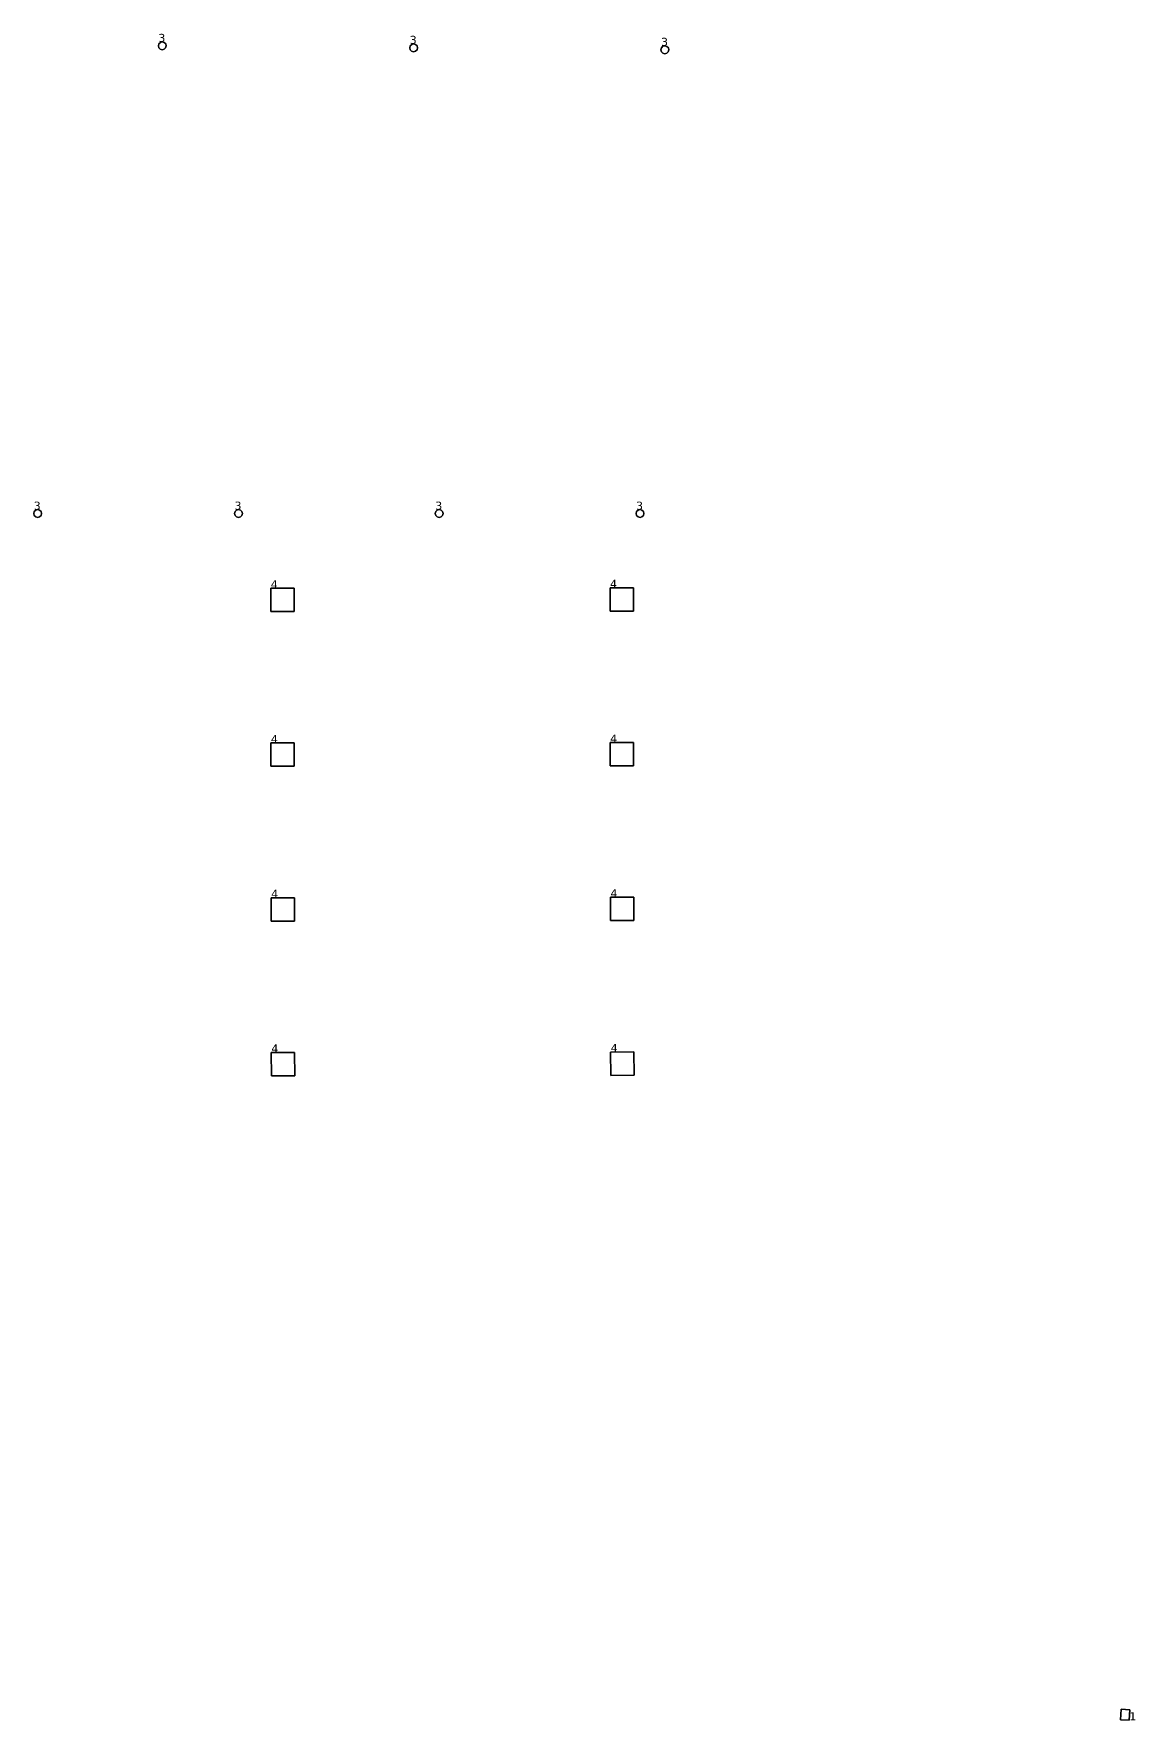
# Model space of a CAD drawing. Header units: inches. Extents: x -3 to 1235, y -1 to 963.
# Drawn here: x 186.98 to 211.78, y 167.92 to 205.86 of the extents above; entities that cross this region are included whole.
import ezdxf

# ---------------------------------------------------------------- set-up
doc = ezdxf.new("R2010")
doc.units = ezdxf.units.IN
doc.header["$MEASUREMENT"] = 0
doc.layers.add('DLX_TERR_LUM', color=7, linetype='Continuous', true_color=0x000000)
doc.layers.add('DLX_TERR_LUMKEY_IDX', color=7, linetype='Continuous', true_color=0x7f7f7f)
doc.styles.add('TableTextStyle', font='')
doc.styles.get('TableTextStyle').set_extended_font_data('VERDANA.TTF')

msp = doc.modelspace()

# ---------------------------------------------------------------- linework, layer by layer
at = {"layer": 'DLX_TERR_LUM'}
for points in [[(189.801, 205.63, 0), (189.834, 205.662, 0)], [(189.834, 205.662, 0), (189.801, 205.63, 0)], [(189.834, 205.662, 0), (189.801, 205.63, 0)], [(189.801, 205.63, 0), (189.834, 205.662, 0)], [(189.834, 205.662, 0), (189.878, 205.673, 0)], [(189.878, 205.673, 0), (189.834, 205.662, 0)], [(189.878, 205.673, 0), (189.834, 205.662, 0)], [(189.834, 205.662, 0), (189.878, 205.673, 0)], [(189.834, 205.662, 0), (189.834, 205.662, 0)], [(189.834, 205.662, 0), (189.834, 205.662, 0)], [(189.878, 205.673, 0), (189.878, 205.673, 0)], [(189.878, 205.673, 0), (189.922, 205.661, 0)], [(189.922, 205.661, 0), (189.878, 205.673, 0)], [(189.878, 205.673, 0), (189.878, 205.673, 0)], [(189.922, 205.661, 0), (189.878, 205.673, 0)], [(189.878, 205.673, 0), (189.922, 205.661, 0)], [(189.922, 205.661, 0), (189.922, 205.661, 0)], [(189.922, 205.661, 0), (189.954, 205.629, 0)], [(189.954, 205.629, 0), (189.922, 205.661, 0)], [(189.922, 205.661, 0), (189.922, 205.661, 0)], [(189.954, 205.629, 0), (189.922, 205.661, 0)], [(189.922, 205.661, 0), (189.954, 205.629, 0)], [(189.789, 205.586, 0), (189.801, 205.63, 0)], [(189.801, 205.63, 0), (189.789, 205.586, 0)], [(189.801, 205.63, 0), (189.789, 205.586, 0)], [(189.789, 205.586, 0), (189.801, 205.63, 0)], [(189.8, 205.541, 0), (189.789, 205.586, 0)], [(189.789, 205.586, 0), (189.789, 205.586, 0)], [(189.789, 205.586, 0), (189.8, 205.541, 0)], [(189.789, 205.586, 0), (189.789, 205.586, 0)], [(189.789, 205.586, 0), (189.8, 205.541, 0)], [(189.8, 205.541, 0), (189.789, 205.586, 0)], [(189.8, 205.541, 0), (189.8, 205.541, 0)], [(189.832, 205.509, 0), (189.8, 205.541, 0)], [(189.8, 205.541, 0), (189.8, 205.541, 0)], [(189.8, 205.541, 0), (189.832, 205.509, 0)], [(189.8, 205.541, 0), (189.832, 205.509, 0)], [(189.832, 205.509, 0), (189.8, 205.541, 0)], [(189.801, 205.63, 0), (189.801, 205.63, 0)], [(189.801, 205.63, 0), (189.801, 205.63, 0)], [(189.876, 205.497, 0), (189.832, 205.509, 0)], [(189.832, 205.509, 0), (189.832, 205.509, 0)], [(189.832, 205.509, 0), (189.876, 205.497, 0)], [(189.832, 205.509, 0), (189.832, 205.509, 0)], [(189.832, 205.509, 0), (189.876, 205.497, 0)], [(189.876, 205.497, 0), (189.832, 205.509, 0)], [(189.921, 205.508, 0), (189.876, 205.497, 0)], [(189.876, 205.497, 0), (189.921, 205.508, 0)], [(189.876, 205.497, 0), (189.921, 205.508, 0)], [(189.921, 205.508, 0), (189.876, 205.497, 0)], [(189.876, 205.497, 0), (189.876, 205.497, 0)], [(189.876, 205.497, 0), (189.876, 205.497, 0)], [(189.953, 205.54, 0), (189.921, 205.508, 0)], [(189.921, 205.508, 0), (189.953, 205.54, 0)], [(189.921, 205.508, 0), (189.953, 205.54, 0)], [(189.953, 205.54, 0), (189.921, 205.508, 0)], [(189.921, 205.508, 0), (189.921, 205.508, 0)], [(189.921, 205.508, 0), (189.921, 205.508, 0)], [(189.966, 205.584, 0), (189.953, 205.54, 0)], [(189.953, 205.54, 0), (189.966, 205.584, 0)], [(189.953, 205.54, 0), (189.966, 205.584, 0)], [(189.966, 205.584, 0), (189.953, 205.54, 0)], [(189.953, 205.54, 0), (189.953, 205.54, 0)], [(189.953, 205.54, 0), (189.953, 205.54, 0)], [(189.954, 205.629, 0), (189.954, 205.629, 0)], [(189.954, 205.629, 0), (189.966, 205.584, 0)], [(189.966, 205.584, 0), (189.954, 205.629, 0)], [(189.954, 205.629, 0), (189.954, 205.629, 0)], [(189.966, 205.584, 0), (189.954, 205.629, 0)], [(189.954, 205.629, 0), (189.966, 205.584, 0)], [(189.966, 205.584, 0), (189.966, 205.584, 0)], [(189.966, 205.584, 0), (189.966, 205.584, 0)], [(195.445, 205.542, 0), (195.457, 205.586, 0)], [(195.457, 205.586, 0), (195.445, 205.542, 0)], [(195.457, 205.586, 0), (195.445, 205.542, 0)], [(195.445, 205.542, 0), (195.457, 205.586, 0)], [(195.457, 205.497, 0), (195.445, 205.542, 0)], [(195.445, 205.542, 0), (195.445, 205.542, 0)], [(195.445, 205.542, 0), (195.457, 205.497, 0)], [(195.445, 205.542, 0), (195.445, 205.542, 0)], [(195.445, 205.542, 0), (195.457, 205.497, 0)], [(195.457, 205.497, 0), (195.445, 205.542, 0)], [(195.457, 205.586, 0), (195.49, 205.618, 0)], [(195.49, 205.618, 0), (195.457, 205.586, 0)], [(195.49, 205.618, 0), (195.457, 205.586, 0)], [(195.457, 205.586, 0), (195.49, 205.618, 0)], [(195.457, 205.586, 0), (195.457, 205.586, 0)], [(195.457, 205.586, 0), (195.457, 205.586, 0)], [(195.457, 205.497, 0), (195.457, 205.497, 0)], [(195.489, 205.465, 0), (195.457, 205.497, 0)], [(195.457, 205.497, 0), (195.457, 205.497, 0)], [(195.457, 205.497, 0), (195.489, 205.465, 0)], [(195.457, 205.497, 0), (195.489, 205.465, 0)], [(195.489, 205.465, 0), (195.457, 205.497, 0)], [(195.533, 205.452, 0), (195.489, 205.465, 0)], [(195.489, 205.465, 0), (195.489, 205.465, 0)], [(195.489, 205.465, 0), (195.533, 205.452, 0)], [(195.489, 205.465, 0), (195.489, 205.465, 0)], [(195.489, 205.465, 0), (195.533, 205.452, 0)], [(195.533, 205.452, 0), (195.489, 205.465, 0)], [(195.49, 205.618, 0), (195.534, 205.629, 0)], [(195.534, 205.629, 0), (195.49, 205.618, 0)], [(195.534, 205.629, 0), (195.49, 205.618, 0)], [(195.49, 205.618, 0), (195.534, 205.629, 0)], [(195.49, 205.618, 0), (195.49, 205.618, 0)], [(195.49, 205.618, 0), (195.49, 205.618, 0)], [(195.577, 205.464, 0), (195.533, 205.452, 0)], [(195.533, 205.452, 0), (195.577, 205.464, 0)], [(195.533, 205.452, 0), (195.577, 205.464, 0)], [(195.577, 205.464, 0), (195.533, 205.452, 0)], [(195.533, 205.452, 0), (195.533, 205.452, 0)], [(195.533, 205.452, 0), (195.533, 205.452, 0)], [(195.534, 205.629, 0), (195.534, 205.629, 0)], [(195.534, 205.629, 0), (195.578, 205.617, 0)], [(195.578, 205.617, 0), (195.534, 205.629, 0)], [(195.534, 205.629, 0), (195.534, 205.629, 0)], [(195.578, 205.617, 0), (195.534, 205.629, 0)], [(195.534, 205.629, 0), (195.578, 205.617, 0)], [(195.61, 205.496, 0), (195.577, 205.464, 0)], [(195.577, 205.464, 0), (195.61, 205.496, 0)], [(195.577, 205.464, 0), (195.61, 205.496, 0)], [(195.61, 205.496, 0), (195.577, 205.464, 0)], [(195.577, 205.464, 0), (195.577, 205.464, 0)], [(195.577, 205.464, 0), (195.577, 205.464, 0)], [(195.578, 205.617, 0), (195.578, 205.617, 0)], [(195.578, 205.617, 0), (195.61, 205.584, 0)], [(195.61, 205.584, 0), (195.578, 205.617, 0)], [(195.578, 205.617, 0), (195.578, 205.617, 0)], [(195.61, 205.584, 0), (195.578, 205.617, 0)], [(195.578, 205.617, 0), (195.61, 205.584, 0)], [(195.61, 205.584, 0), (195.61, 205.584, 0)], [(195.61, 205.584, 0), (195.622, 205.54, 0)], [(195.622, 205.54, 0), (195.61, 205.584, 0)], [(195.61, 205.584, 0), (195.61, 205.584, 0)], [(195.622, 205.54, 0), (195.61, 205.584, 0)], [(195.61, 205.584, 0), (195.622, 205.54, 0)], [(195.622, 205.54, 0), (195.61, 205.496, 0)], [(195.61, 205.496, 0), (195.622, 205.54, 0)], [(195.61, 205.496, 0), (195.622, 205.54, 0)], [(195.622, 205.54, 0), (195.61, 205.496, 0)], [(195.61, 205.496, 0), (195.61, 205.496, 0)], [(195.61, 205.496, 0), (195.61, 205.496, 0)], [(195.622, 205.54, 0), (195.622, 205.54, 0)], [(195.622, 205.54, 0), (195.622, 205.54, 0)], [(201.101, 205.497, 0), (201.114, 205.541, 0)], [(201.114, 205.541, 0), (201.101, 205.497, 0)], [(201.114, 205.541, 0), (201.101, 205.497, 0)], [(201.101, 205.497, 0), (201.114, 205.541, 0)], [(201.113, 205.453, 0), (201.101, 205.497, 0)], [(201.101, 205.497, 0), (201.101, 205.497, 0)], [(201.101, 205.497, 0), (201.113, 205.453, 0)], [(201.101, 205.497, 0), (201.101, 205.497, 0)], [(201.101, 205.497, 0), (201.113, 205.453, 0)], [(201.113, 205.453, 0), (201.101, 205.497, 0)], [(201.113, 205.453, 0), (201.113, 205.453, 0)], [(201.145, 205.42, 0), (201.113, 205.453, 0)], [(201.113, 205.453, 0), (201.113, 205.453, 0)], [(201.113, 205.453, 0), (201.145, 205.42, 0)], [(201.113, 205.453, 0), (201.145, 205.42, 0)], [(201.145, 205.42, 0), (201.113, 205.453, 0)], [(201.114, 205.541, 0), (201.146, 205.574, 0)], [(201.146, 205.574, 0), (201.114, 205.541, 0)], [(201.146, 205.574, 0), (201.114, 205.541, 0)], [(201.114, 205.541, 0), (201.146, 205.574, 0)], [(201.114, 205.541, 0), (201.114, 205.541, 0)], [(201.114, 205.541, 0), (201.114, 205.541, 0)], [(201.189, 205.408, 0), (201.145, 205.42, 0)], [(201.145, 205.42, 0), (201.145, 205.42, 0)], [(201.145, 205.42, 0), (201.189, 205.408, 0)], [(201.145, 205.42, 0), (201.145, 205.42, 0)], [(201.145, 205.42, 0), (201.189, 205.408, 0)], [(201.189, 205.408, 0), (201.145, 205.42, 0)], [(201.146, 205.574, 0), (201.191, 205.585, 0)], [(201.191, 205.585, 0), (201.146, 205.574, 0)], [(201.191, 205.585, 0), (201.146, 205.574, 0)], [(201.146, 205.574, 0), (201.191, 205.585, 0)], [(201.146, 205.574, 0), (201.146, 205.574, 0)], [(201.146, 205.574, 0), (201.146, 205.574, 0)], [(201.233, 205.42, 0), (201.189, 205.408, 0)], [(201.189, 205.408, 0), (201.233, 205.42, 0)], [(201.189, 205.408, 0), (201.233, 205.42, 0)], [(201.233, 205.42, 0), (201.189, 205.408, 0)], [(201.189, 205.408, 0), (201.189, 205.408, 0)], [(201.189, 205.408, 0), (201.189, 205.408, 0)], [(201.191, 205.585, 0), (201.191, 205.585, 0)], [(201.191, 205.585, 0), (201.235, 205.573, 0)], [(201.235, 205.573, 0), (201.191, 205.585, 0)], [(201.191, 205.585, 0), (201.191, 205.585, 0)], [(201.235, 205.573, 0), (201.191, 205.585, 0)], [(201.191, 205.585, 0), (201.235, 205.573, 0)], [(201.266, 205.452, 0), (201.233, 205.42, 0)], [(201.233, 205.42, 0), (201.266, 205.452, 0)], [(201.233, 205.42, 0), (201.266, 205.452, 0)], [(201.266, 205.452, 0), (201.233, 205.42, 0)], [(201.233, 205.42, 0), (201.233, 205.42, 0)], [(201.233, 205.42, 0), (201.233, 205.42, 0)], [(201.235, 205.573, 0), (201.235, 205.573, 0)], [(201.235, 205.573, 0), (201.267, 205.54, 0)], [(201.267, 205.54, 0), (201.235, 205.573, 0)], [(201.235, 205.573, 0), (201.235, 205.573, 0)], [(201.267, 205.54, 0), (201.235, 205.573, 0)], [(201.235, 205.573, 0), (201.267, 205.54, 0)], [(201.278, 205.496, 0), (201.266, 205.452, 0)], [(201.266, 205.452, 0), (201.278, 205.496, 0)], [(201.266, 205.452, 0), (201.278, 205.496, 0)], [(201.278, 205.496, 0), (201.266, 205.452, 0)], [(201.266, 205.452, 0), (201.266, 205.452, 0)], [(201.266, 205.452, 0), (201.266, 205.452, 0)], [(201.267, 205.54, 0), (201.267, 205.54, 0)], [(201.267, 205.54, 0), (201.278, 205.496, 0)], [(201.278, 205.496, 0), (201.267, 205.54, 0)], [(201.267, 205.54, 0), (201.267, 205.54, 0)], [(201.278, 205.496, 0), (201.267, 205.54, 0)], [(201.267, 205.54, 0), (201.278, 205.496, 0)], [(201.278, 205.496, 0), (201.278, 205.496, 0)], [(201.278, 205.496, 0), (201.278, 205.496, 0)], [(186.983, 195.062, 0), (186.995, 195.107, 0)], [(186.995, 195.107, 0), (186.983, 195.062, 0)], [(186.995, 195.107, 0), (186.983, 195.062, 0)], [(186.983, 195.062, 0), (186.995, 195.107, 0)], [(186.995, 195.018, 0), (186.983, 195.062, 0)], [(186.983, 195.062, 0), (186.983, 195.062, 0)], [(186.983, 195.062, 0), (186.995, 195.018, 0)], [(186.983, 195.062, 0), (186.983, 195.062, 0)], [(186.983, 195.062, 0), (186.995, 195.018, 0)], [(186.995, 195.018, 0), (186.983, 195.062, 0)], [(186.995, 195.107, 0), (187.028, 195.139, 0)], [(187.028, 195.139, 0), (186.995, 195.107, 0)], [(187.028, 195.139, 0), (186.995, 195.107, 0)], [(186.995, 195.107, 0), (187.028, 195.139, 0)], [(186.995, 195.107, 0), (186.995, 195.107, 0)], [(186.995, 195.107, 0), (186.995, 195.107, 0)], [(186.995, 195.018, 0), (186.995, 195.018, 0)], [(187.028, 194.986, 0), (186.995, 195.018, 0)], [(186.995, 195.018, 0), (186.995, 195.018, 0)], [(186.995, 195.018, 0), (187.028, 194.986, 0)], [(186.995, 195.018, 0), (187.028, 194.986, 0)], [(187.028, 194.986, 0), (186.995, 195.018, 0)], [(187.028, 195.139, 0), (187.072, 195.151, 0)], [(187.072, 195.151, 0), (187.028, 195.139, 0)], [(187.072, 195.151, 0), (187.028, 195.139, 0)], [(187.028, 195.139, 0), (187.072, 195.151, 0)], [(187.028, 195.139, 0), (187.028, 195.139, 0)], [(187.028, 195.139, 0), (187.028, 195.139, 0)], [(187.072, 195.151, 0), (187.072, 195.151, 0)], [(187.072, 195.151, 0), (187.116, 195.139, 0)], [(187.116, 195.139, 0), (187.072, 195.151, 0)], [(187.072, 195.151, 0), (187.072, 195.151, 0)], [(187.116, 195.139, 0), (187.072, 195.151, 0)], [(187.072, 195.151, 0), (187.116, 195.139, 0)], [(187.116, 195.139, 0), (187.116, 195.139, 0)], [(187.116, 195.139, 0), (187.148, 195.107, 0)], [(187.148, 195.107, 0), (187.116, 195.139, 0)], [(187.116, 195.139, 0), (187.116, 195.139, 0)], [(187.148, 195.107, 0), (187.116, 195.139, 0)], [(187.116, 195.139, 0), (187.148, 195.107, 0)], [(187.148, 195.018, 0), (187.116, 194.986, 0)], [(187.116, 194.986, 0), (187.148, 195.018, 0)], [(187.116, 194.986, 0), (187.148, 195.018, 0)], [(187.148, 195.018, 0), (187.116, 194.986, 0)], [(187.148, 195.107, 0), (187.148, 195.107, 0)], [(187.148, 195.107, 0), (187.16, 195.062, 0)], [(187.16, 195.062, 0), (187.148, 195.107, 0)], [(187.148, 195.107, 0), (187.148, 195.107, 0)], [(187.16, 195.062, 0), (187.148, 195.107, 0)], [(187.148, 195.107, 0), (187.16, 195.062, 0)], [(187.16, 195.062, 0), (187.148, 195.018, 0)], [(187.148, 195.018, 0), (187.16, 195.062, 0)], [(187.148, 195.018, 0), (187.16, 195.062, 0)], [(187.16, 195.062, 0), (187.148, 195.018, 0)], [(187.148, 195.018, 0), (187.148, 195.018, 0)], [(187.148, 195.018, 0), (187.148, 195.018, 0)], [(187.16, 195.062, 0), (187.16, 195.062, 0)], [(187.16, 195.062, 0), (187.16, 195.062, 0)], [(191.502, 195.062, 0), (191.514, 195.107, 0)], [(191.514, 195.107, 0), (191.502, 195.062, 0)], [(191.514, 195.107, 0), (191.502, 195.062, 0)], [(191.502, 195.062, 0), (191.514, 195.107, 0)], [(191.514, 195.018, 0), (191.502, 195.062, 0)], [(191.502, 195.062, 0), (191.502, 195.062, 0)], [(191.502, 195.062, 0), (191.514, 195.018, 0)], [(191.502, 195.062, 0), (191.502, 195.062, 0)], [(191.502, 195.062, 0), (191.514, 195.018, 0)], [(191.514, 195.018, 0), (191.502, 195.062, 0)], [(191.514, 195.107, 0), (191.547, 195.139, 0)], [(191.547, 195.139, 0), (191.514, 195.107, 0)], [(191.547, 195.139, 0), (191.514, 195.107, 0)], [(191.514, 195.107, 0), (191.547, 195.139, 0)], [(191.514, 195.107, 0), (191.514, 195.107, 0)], [(191.514, 195.107, 0), (191.514, 195.107, 0)], [(191.514, 195.018, 0), (191.514, 195.018, 0)], [(191.547, 194.986, 0), (191.514, 195.018, 0)], [(191.514, 195.018, 0), (191.514, 195.018, 0)], [(191.514, 195.018, 0), (191.547, 194.986, 0)], [(191.514, 195.018, 0), (191.547, 194.986, 0)], [(191.547, 194.986, 0), (191.514, 195.018, 0)], [(191.547, 195.139, 0), (191.591, 195.151, 0)], [(191.591, 195.151, 0), (191.547, 195.139, 0)], [(191.591, 195.151, 0), (191.547, 195.139, 0)], [(191.547, 195.139, 0), (191.591, 195.151, 0)], [(191.547, 195.139, 0), (191.547, 195.139, 0)], [(191.547, 195.139, 0), (191.547, 195.139, 0)], [(191.591, 195.151, 0), (191.591, 195.151, 0)], [(191.591, 195.151, 0), (191.635, 195.139, 0)], [(191.635, 195.139, 0), (191.591, 195.151, 0)], [(191.591, 195.151, 0), (191.591, 195.151, 0)], [(191.635, 195.139, 0), (191.591, 195.151, 0)], [(191.591, 195.151, 0), (191.635, 195.139, 0)], [(191.635, 195.139, 0), (191.635, 195.139, 0)], [(191.635, 195.139, 0), (191.667, 195.107, 0)], [(191.667, 195.107, 0), (191.635, 195.139, 0)], [(191.635, 195.139, 0), (191.635, 195.139, 0)], [(191.667, 195.107, 0), (191.635, 195.139, 0)], [(191.635, 195.139, 0), (191.667, 195.107, 0)], [(191.667, 195.018, 0), (191.635, 194.986, 0)], [(191.635, 194.986, 0), (191.667, 195.018, 0)], [(191.635, 194.986, 0), (191.667, 195.018, 0)], [(191.667, 195.018, 0), (191.635, 194.986, 0)], [(191.667, 195.107, 0), (191.667, 195.107, 0)], [(191.667, 195.107, 0), (191.679, 195.062, 0)], [(191.679, 195.062, 0), (191.667, 195.107, 0)], [(191.667, 195.107, 0), (191.667, 195.107, 0)], [(191.679, 195.062, 0), (191.667, 195.107, 0)], [(191.667, 195.107, 0), (191.679, 195.062, 0)], [(191.679, 195.062, 0), (191.667, 195.018, 0)], [(191.667, 195.018, 0), (191.679, 195.062, 0)], [(191.667, 195.018, 0), (191.679, 195.062, 0)], [(191.679, 195.062, 0), (191.667, 195.018, 0)], [(191.667, 195.018, 0), (191.667, 195.018, 0)], [(191.667, 195.018, 0), (191.667, 195.018, 0)], [(191.679, 195.062, 0), (191.679, 195.062, 0)], [(191.679, 195.062, 0), (191.679, 195.062, 0)], [(196.021, 195.062, 0), (196.033, 195.107, 0)], [(196.033, 195.107, 0), (196.021, 195.062, 0)], [(196.033, 195.107, 0), (196.021, 195.062, 0)], [(196.021, 195.062, 0), (196.033, 195.107, 0)], [(196.033, 195.018, 0), (196.021, 195.062, 0)], [(196.021, 195.062, 0), (196.021, 195.062, 0)], [(196.021, 195.062, 0), (196.033, 195.018, 0)], [(196.021, 195.062, 0), (196.021, 195.062, 0)], [(196.021, 195.062, 0), (196.033, 195.018, 0)], [(196.033, 195.018, 0), (196.021, 195.062, 0)], [(196.033, 195.107, 0), (196.065, 195.139, 0)], [(196.065, 195.139, 0), (196.033, 195.107, 0)], [(196.065, 195.139, 0), (196.033, 195.107, 0)], [(196.033, 195.107, 0), (196.065, 195.139, 0)], [(196.033, 195.107, 0), (196.033, 195.107, 0)], [(196.033, 195.107, 0), (196.033, 195.107, 0)], [(196.033, 195.018, 0), (196.033, 195.018, 0)], [(196.065, 194.986, 0), (196.033, 195.018, 0)], [(196.033, 195.018, 0), (196.033, 195.018, 0)], [(196.033, 195.018, 0), (196.065, 194.986, 0)], [(196.033, 195.018, 0), (196.065, 194.986, 0)], [(196.065, 194.986, 0), (196.033, 195.018, 0)], [(196.065, 195.139, 0), (196.11, 195.151, 0)], [(196.11, 195.151, 0), (196.065, 195.139, 0)], [(196.11, 195.151, 0), (196.065, 195.139, 0)], [(196.065, 195.139, 0), (196.11, 195.151, 0)], [(196.065, 195.139, 0), (196.065, 195.139, 0)], [(196.065, 195.139, 0), (196.065, 195.139, 0)], [(196.11, 195.151, 0), (196.11, 195.151, 0)], [(196.11, 195.151, 0), (196.154, 195.139, 0)], [(196.154, 195.139, 0), (196.11, 195.151, 0)], [(196.11, 195.151, 0), (196.11, 195.151, 0)], [(196.154, 195.139, 0), (196.11, 195.151, 0)], [(196.11, 195.151, 0), (196.154, 195.139, 0)], [(196.154, 195.139, 0), (196.154, 195.139, 0)], [(196.154, 195.139, 0), (196.186, 195.107, 0)], [(196.186, 195.107, 0), (196.154, 195.139, 0)], [(196.154, 195.139, 0), (196.154, 195.139, 0)], [(196.186, 195.107, 0), (196.154, 195.139, 0)], [(196.154, 195.139, 0), (196.186, 195.107, 0)], [(196.186, 195.018, 0), (196.154, 194.986, 0)], [(196.154, 194.986, 0), (196.186, 195.018, 0)], [(196.154, 194.986, 0), (196.186, 195.018, 0)], [(196.186, 195.018, 0), (196.154, 194.986, 0)], [(196.186, 195.107, 0), (196.186, 195.107, 0)], [(196.186, 195.107, 0), (196.198, 195.062, 0)], [(196.198, 195.062, 0), (196.186, 195.107, 0)], [(196.186, 195.107, 0), (196.186, 195.107, 0)], [(196.198, 195.062, 0), (196.186, 195.107, 0)], [(196.186, 195.107, 0), (196.198, 195.062, 0)], [(196.198, 195.062, 0), (196.186, 195.018, 0)], [(196.186, 195.018, 0), (196.198, 195.062, 0)], [(196.186, 195.018, 0), (196.198, 195.062, 0)], [(196.198, 195.062, 0), (196.186, 195.018, 0)], [(196.186, 195.018, 0), (196.186, 195.018, 0)], [(196.186, 195.018, 0), (196.186, 195.018, 0)], [(196.198, 195.062, 0), (196.198, 195.062, 0)], [(196.198, 195.062, 0), (196.198, 195.062, 0)], [(200.54, 195.062, 0), (200.552, 195.107, 0)], [(200.552, 195.107, 0), (200.54, 195.062, 0)], [(200.552, 195.107, 0), (200.54, 195.062, 0)], [(200.54, 195.062, 0), (200.552, 195.107, 0)], [(200.552, 195.018, 0), (200.54, 195.062, 0)], [(200.54, 195.062, 0), (200.54, 195.062, 0)], [(200.54, 195.062, 0), (200.552, 195.018, 0)], [(200.54, 195.062, 0), (200.54, 195.062, 0)], [(200.54, 195.062, 0), (200.552, 195.018, 0)], [(200.552, 195.018, 0), (200.54, 195.062, 0)], [(200.552, 195.107, 0), (200.584, 195.139, 0)], [(200.584, 195.139, 0), (200.552, 195.107, 0)], [(200.584, 195.139, 0), (200.552, 195.107, 0)], [(200.552, 195.107, 0), (200.584, 195.139, 0)], [(200.552, 195.107, 0), (200.552, 195.107, 0)], [(200.552, 195.107, 0), (200.552, 195.107, 0)], [(200.552, 195.018, 0), (200.552, 195.018, 0)], [(200.584, 194.986, 0), (200.552, 195.018, 0)], [(200.552, 195.018, 0), (200.552, 195.018, 0)], [(200.552, 195.018, 0), (200.584, 194.986, 0)], [(200.552, 195.018, 0), (200.584, 194.986, 0)], [(200.584, 194.986, 0), (200.552, 195.018, 0)], [(200.584, 195.139, 0), (200.629, 195.151, 0)], [(200.629, 195.151, 0), (200.584, 195.139, 0)], [(200.629, 195.151, 0), (200.584, 195.139, 0)], [(200.584, 195.139, 0), (200.629, 195.151, 0)], [(200.584, 195.139, 0), (200.584, 195.139, 0)], [(200.584, 195.139, 0), (200.584, 195.139, 0)], [(200.629, 195.151, 0), (200.629, 195.151, 0)], [(200.629, 195.151, 0), (200.673, 195.139, 0)], [(200.673, 195.139, 0), (200.629, 195.151, 0)], [(200.629, 195.151, 0), (200.629, 195.151, 0)], [(200.673, 195.139, 0), (200.629, 195.151, 0)], [(200.629, 195.151, 0), (200.673, 195.139, 0)], [(200.673, 195.139, 0), (200.673, 195.139, 0)], [(200.673, 195.139, 0), (200.705, 195.107, 0)], [(200.705, 195.107, 0), (200.673, 195.139, 0)], [(200.673, 195.139, 0), (200.673, 195.139, 0)], [(200.705, 195.107, 0), (200.673, 195.139, 0)], [(200.673, 195.139, 0), (200.705, 195.107, 0)], [(200.705, 195.018, 0), (200.673, 194.986, 0)], [(200.673, 194.986, 0), (200.705, 195.018, 0)], [(200.673, 194.986, 0), (200.705, 195.018, 0)], [(200.705, 195.018, 0), (200.673, 194.986, 0)], [(200.705, 195.107, 0), (200.705, 195.107, 0)], [(200.705, 195.107, 0), (200.717, 195.062, 0)], [(200.717, 195.062, 0), (200.705, 195.107, 0)], [(200.705, 195.107, 0), (200.705, 195.107, 0)], [(200.717, 195.062, 0), (200.705, 195.107, 0)], [(200.705, 195.107, 0), (200.717, 195.062, 0)], [(200.717, 195.062, 0), (200.705, 195.018, 0)], [(200.705, 195.018, 0), (200.717, 195.062, 0)], [(200.705, 195.018, 0), (200.717, 195.062, 0)], [(200.717, 195.062, 0), (200.705, 195.018, 0)], [(200.705, 195.018, 0), (200.705, 195.018, 0)], [(200.705, 195.018, 0), (200.705, 195.018, 0)], [(200.717, 195.062, 0), (200.717, 195.062, 0)], [(200.717, 195.062, 0), (200.717, 195.062, 0)], [(187.072, 194.974, 0), (187.028, 194.986, 0)], [(187.028, 194.986, 0), (187.028, 194.986, 0)], [(187.028, 194.986, 0), (187.072, 194.974, 0)], [(187.028, 194.986, 0), (187.028, 194.986, 0)], [(187.028, 194.986, 0), (187.072, 194.974, 0)], [(187.072, 194.974, 0), (187.028, 194.986, 0)], [(187.116, 194.986, 0), (187.072, 194.974, 0)], [(187.072, 194.974, 0), (187.116, 194.986, 0)], [(187.072, 194.974, 0), (187.116, 194.986, 0)], [(187.116, 194.986, 0), (187.072, 194.974, 0)], [(187.072, 194.974, 0), (187.072, 194.974, 0)], [(187.072, 194.974, 0), (187.072, 194.974, 0)], [(187.116, 194.986, 0), (187.116, 194.986, 0)], [(187.116, 194.986, 0), (187.116, 194.986, 0)], [(191.591, 194.974, 0), (191.547, 194.986, 0)], [(191.547, 194.986, 0), (191.547, 194.986, 0)], [(191.547, 194.986, 0), (191.591, 194.974, 0)], [(191.547, 194.986, 0), (191.547, 194.986, 0)], [(191.547, 194.986, 0), (191.591, 194.974, 0)], [(191.591, 194.974, 0), (191.547, 194.986, 0)], [(191.635, 194.986, 0), (191.591, 194.974, 0)], [(191.591, 194.974, 0), (191.635, 194.986, 0)], [(191.591, 194.974, 0), (191.635, 194.986, 0)], [(191.635, 194.986, 0), (191.591, 194.974, 0)], [(191.591, 194.974, 0), (191.591, 194.974, 0)], [(191.591, 194.974, 0), (191.591, 194.974, 0)], [(191.635, 194.986, 0), (191.635, 194.986, 0)], [(191.635, 194.986, 0), (191.635, 194.986, 0)], [(196.11, 194.974, 0), (196.065, 194.986, 0)], [(196.065, 194.986, 0), (196.065, 194.986, 0)], [(196.065, 194.986, 0), (196.11, 194.974, 0)], [(196.065, 194.986, 0), (196.065, 194.986, 0)], [(196.065, 194.986, 0), (196.11, 194.974, 0)], [(196.11, 194.974, 0), (196.065, 194.986, 0)], [(196.154, 194.986, 0), (196.11, 194.974, 0)], [(196.11, 194.974, 0), (196.154, 194.986, 0)], [(196.11, 194.974, 0), (196.154, 194.986, 0)], [(196.154, 194.986, 0), (196.11, 194.974, 0)], [(196.11, 194.974, 0), (196.11, 194.974, 0)], [(196.11, 194.974, 0), (196.11, 194.974, 0)], [(196.154, 194.986, 0), (196.154, 194.986, 0)], [(196.154, 194.986, 0), (196.154, 194.986, 0)], [(200.629, 194.974, 0), (200.584, 194.986, 0)], [(200.584, 194.986, 0), (200.584, 194.986, 0)], [(200.584, 194.986, 0), (200.629, 194.974, 0)], [(200.584, 194.986, 0), (200.584, 194.986, 0)], [(200.584, 194.986, 0), (200.629, 194.974, 0)], [(200.629, 194.974, 0), (200.584, 194.986, 0)], [(200.673, 194.986, 0), (200.629, 194.974, 0)], [(200.629, 194.974, 0), (200.673, 194.986, 0)], [(200.629, 194.974, 0), (200.673, 194.986, 0)], [(200.673, 194.986, 0), (200.629, 194.974, 0)], [(200.629, 194.974, 0), (200.629, 194.974, 0)], [(200.629, 194.974, 0), (200.629, 194.974, 0)], [(200.673, 194.986, 0), (200.673, 194.986, 0)], [(200.673, 194.986, 0), (200.673, 194.986, 0)], [(192.317, 193.382, 0), (192.842, 193.383, 0)], [(192.842, 193.383, 0), (192.317, 193.382, 0)], [(192.842, 193.383, 0), (192.317, 193.382, 0)], [(192.317, 193.382, 0), (192.842, 193.383, 0)], [(192.318, 192.857, 0), (192.317, 193.382, 0)], [(192.317, 193.382, 0), (192.317, 193.382, 0)], [(192.317, 193.382, 0), (192.318, 192.857, 0)], [(192.317, 193.382, 0), (192.317, 193.382, 0)], [(192.317, 193.382, 0), (192.318, 192.857, 0)], [(192.318, 192.857, 0), (192.317, 193.382, 0)], [(192.842, 193.383, 0), (192.842, 193.383, 0)], [(192.842, 193.383, 0), (192.843, 192.858, 0)], [(192.843, 192.858, 0), (192.842, 193.383, 0)], [(192.842, 193.383, 0), (192.842, 193.383, 0)], [(192.843, 192.858, 0), (192.842, 193.383, 0)], [(192.842, 193.383, 0), (192.843, 192.858, 0)], [(199.954, 193.393, 0), (200.479, 193.394, 0)], [(200.479, 193.394, 0), (199.954, 193.393, 0)], [(200.479, 193.394, 0), (199.954, 193.393, 0)], [(199.954, 193.393, 0), (200.479, 193.394, 0)], [(199.954, 192.868, 0), (199.954, 193.393, 0)], [(199.954, 193.393, 0), (199.954, 193.393, 0)], [(199.954, 193.393, 0), (199.954, 192.868, 0)], [(199.954, 193.393, 0), (199.954, 193.393, 0)], [(199.954, 193.393, 0), (199.954, 192.868, 0)], [(199.954, 192.868, 0), (199.954, 193.393, 0)], [(200.479, 193.394, 0), (200.479, 193.394, 0)], [(200.479, 193.394, 0), (200.479, 192.869, 0)], [(200.479, 192.869, 0), (200.479, 193.394, 0)], [(200.479, 193.394, 0), (200.479, 193.394, 0)], [(200.479, 192.869, 0), (200.479, 193.394, 0)], [(200.479, 193.394, 0), (200.479, 192.869, 0)], [(192.843, 192.858, 0), (192.318, 192.857, 0)], [(192.318, 192.857, 0), (192.843, 192.858, 0)], [(192.318, 192.857, 0), (192.843, 192.858, 0)], [(192.843, 192.858, 0), (192.318, 192.857, 0)], [(192.318, 192.857, 0), (192.318, 192.857, 0)], [(192.318, 192.857, 0), (192.318, 192.857, 0)], [(192.843, 192.858, 0), (192.843, 192.858, 0)], [(192.843, 192.858, 0), (192.843, 192.858, 0)], [(200.479, 192.869, 0), (199.954, 192.868, 0)], [(199.954, 192.868, 0), (200.479, 192.869, 0)], [(199.954, 192.868, 0), (200.479, 192.869, 0)], [(200.479, 192.869, 0), (199.954, 192.868, 0)], [(199.954, 192.868, 0), (199.954, 192.868, 0)], [(199.954, 192.868, 0), (199.954, 192.868, 0)], [(200.479, 192.869, 0), (200.479, 192.869, 0)], [(200.479, 192.869, 0), (200.479, 192.869, 0)], [(192.323, 189.377, 0), (192.322, 189.902, 0)], [(192.322, 189.902, 0), (192.322, 189.902, 0)], [(192.322, 189.902, 0), (192.323, 189.377, 0)], [(192.322, 189.902, 0), (192.847, 189.902, 0)], [(192.847, 189.902, 0), (192.322, 189.902, 0)], [(192.322, 189.902, 0), (192.322, 189.902, 0)], [(192.847, 189.902, 0), (192.322, 189.902, 0)], [(192.322, 189.902, 0), (192.323, 189.377, 0)], [(192.323, 189.377, 0), (192.322, 189.902, 0)], [(192.322, 189.902, 0), (192.847, 189.902, 0)], [(192.847, 189.902, 0), (192.847, 189.902, 0)], [(192.847, 189.902, 0), (192.848, 189.377, 0)], [(192.848, 189.377, 0), (192.847, 189.902, 0)], [(192.847, 189.902, 0), (192.847, 189.902, 0)], [(192.848, 189.377, 0), (192.847, 189.902, 0)], [(192.847, 189.902, 0), (192.848, 189.377, 0)], [(199.958, 189.912, 0), (200.483, 189.913, 0)], [(200.483, 189.913, 0), (199.958, 189.912, 0)], [(200.483, 189.913, 0), (199.958, 189.912, 0)], [(199.958, 189.912, 0), (200.483, 189.913, 0)], [(199.959, 189.387, 0), (199.958, 189.912, 0)], [(199.958, 189.912, 0), (199.958, 189.912, 0)], [(199.958, 189.912, 0), (199.959, 189.387, 0)], [(199.958, 189.912, 0), (199.958, 189.912, 0)], [(199.958, 189.912, 0), (199.959, 189.387, 0)], [(199.959, 189.387, 0), (199.958, 189.912, 0)], [(200.483, 189.913, 0), (200.483, 189.913, 0)], [(200.483, 189.913, 0), (200.484, 189.388, 0)], [(200.484, 189.388, 0), (200.483, 189.913, 0)], [(200.483, 189.913, 0), (200.483, 189.913, 0)], [(200.484, 189.388, 0), (200.483, 189.913, 0)], [(200.483, 189.913, 0), (200.484, 189.388, 0)], [(192.848, 189.377, 0), (192.323, 189.377, 0)], [(192.323, 189.377, 0), (192.323, 189.377, 0)], [(192.323, 189.377, 0), (192.848, 189.377, 0)], [(192.323, 189.377, 0), (192.323, 189.377, 0)], [(192.323, 189.377, 0), (192.848, 189.377, 0)], [(192.848, 189.377, 0), (192.323, 189.377, 0)], [(192.848, 189.377, 0), (192.848, 189.377, 0)], [(192.848, 189.377, 0), (192.848, 189.377, 0)], [(200.484, 189.388, 0), (199.959, 189.387, 0)], [(199.959, 189.387, 0), (200.484, 189.388, 0)], [(199.959, 189.387, 0), (200.484, 189.388, 0)], [(200.484, 189.388, 0), (199.959, 189.387, 0)], [(199.959, 189.387, 0), (199.959, 189.387, 0)], [(199.959, 189.387, 0), (199.959, 189.387, 0)], [(200.484, 189.388, 0), (200.484, 189.388, 0)], [(200.484, 189.388, 0), (200.484, 189.388, 0)], [(192.327, 185.896, 0), (192.327, 186.421, 0)], [(192.327, 186.421, 0), (192.327, 186.421, 0)], [(192.327, 186.421, 0), (192.327, 185.896, 0)], [(192.327, 186.421, 0), (192.852, 186.421, 0)], [(192.852, 186.421, 0), (192.327, 186.421, 0)], [(192.327, 186.421, 0), (192.327, 186.421, 0)], [(192.852, 186.421, 0), (192.327, 186.421, 0)], [(192.327, 186.421, 0), (192.327, 185.896, 0)], [(192.327, 185.896, 0), (192.327, 186.421, 0)], [(192.327, 186.421, 0), (192.852, 186.421, 0)], [(192.852, 186.421, 0), (192.852, 186.421, 0)], [(192.852, 186.421, 0), (192.852, 185.896, 0)], [(192.852, 185.896, 0), (192.852, 186.421, 0)], [(192.852, 186.421, 0), (192.852, 186.421, 0)], [(192.852, 185.896, 0), (192.852, 186.421, 0)], [(192.852, 186.421, 0), (192.852, 185.896, 0)], [(199.963, 186.431, 0), (200.488, 186.432, 0)], [(200.488, 186.432, 0), (199.963, 186.431, 0)], [(200.488, 186.432, 0), (199.963, 186.431, 0)], [(199.963, 186.431, 0), (200.488, 186.432, 0)], [(199.964, 185.906, 0), (199.963, 186.431, 0)], [(199.963, 186.431, 0), (199.963, 186.431, 0)], [(199.963, 186.431, 0), (199.964, 185.906, 0)], [(199.963, 186.431, 0), (199.963, 186.431, 0)], [(199.963, 186.431, 0), (199.964, 185.906, 0)], [(199.964, 185.906, 0), (199.963, 186.431, 0)], [(200.488, 186.432, 0), (200.488, 186.432, 0)], [(200.488, 186.432, 0), (200.489, 185.907, 0)], [(200.489, 185.907, 0), (200.488, 186.432, 0)], [(200.488, 186.432, 0), (200.488, 186.432, 0)], [(200.489, 185.907, 0), (200.488, 186.432, 0)], [(200.488, 186.432, 0), (200.489, 185.907, 0)], [(192.852, 185.896, 0), (192.327, 185.896, 0)], [(192.327, 185.896, 0), (192.327, 185.896, 0)], [(192.327, 185.896, 0), (192.852, 185.896, 0)], [(192.327, 185.896, 0), (192.327, 185.896, 0)], [(192.327, 185.896, 0), (192.852, 185.896, 0)], [(192.852, 185.896, 0), (192.327, 185.896, 0)], [(192.852, 185.896, 0), (192.852, 185.896, 0)], [(192.852, 185.896, 0), (192.852, 185.896, 0)], [(200.489, 185.907, 0), (199.964, 185.906, 0)], [(199.964, 185.906, 0), (200.489, 185.907, 0)], [(199.964, 185.906, 0), (200.489, 185.907, 0)], [(200.489, 185.907, 0), (199.964, 185.906, 0)], [(199.964, 185.906, 0), (199.964, 185.906, 0)], [(199.964, 185.906, 0), (199.964, 185.906, 0)], [(200.489, 185.907, 0), (200.489, 185.907, 0)], [(200.489, 185.907, 0), (200.489, 185.907, 0)], [(192.331, 182.94, 0), (192.856, 182.941, 0)], [(192.856, 182.941, 0), (192.331, 182.94, 0)], [(192.856, 182.941, 0), (192.331, 182.94, 0)], [(192.331, 182.94, 0), (192.856, 182.941, 0)], [(192.332, 182.415, 0), (192.331, 182.94, 0)], [(192.331, 182.94, 0), (192.331, 182.94, 0)], [(192.331, 182.94, 0), (192.332, 182.415, 0)], [(192.331, 182.94, 0), (192.331, 182.94, 0)], [(192.331, 182.94, 0), (192.332, 182.415, 0)], [(192.332, 182.415, 0), (192.331, 182.94, 0)], [(192.856, 182.941, 0), (192.856, 182.941, 0)], [(192.856, 182.941, 0), (192.857, 182.416, 0)], [(192.857, 182.416, 0), (192.856, 182.941, 0)], [(192.856, 182.941, 0), (192.856, 182.941, 0)], [(192.857, 182.416, 0), (192.856, 182.941, 0)], [(192.856, 182.941, 0), (192.857, 182.416, 0)], [(199.968, 182.95, 0), (200.493, 182.951, 0)], [(200.493, 182.951, 0), (199.968, 182.95, 0)], [(200.493, 182.951, 0), (199.968, 182.95, 0)], [(199.968, 182.95, 0), (200.493, 182.951, 0)], [(199.969, 182.425, 0), (199.968, 182.95, 0)], [(199.968, 182.95, 0), (199.968, 182.95, 0)], [(199.968, 182.95, 0), (199.969, 182.425, 0)], [(199.968, 182.95, 0), (199.968, 182.95, 0)], [(199.968, 182.95, 0), (199.969, 182.425, 0)], [(199.969, 182.425, 0), (199.968, 182.95, 0)], [(200.493, 182.951, 0), (200.493, 182.951, 0)], [(200.493, 182.951, 0), (200.494, 182.426, 0)], [(200.494, 182.426, 0), (200.493, 182.951, 0)], [(200.493, 182.951, 0), (200.493, 182.951, 0)], [(200.494, 182.426, 0), (200.493, 182.951, 0)], [(200.493, 182.951, 0), (200.494, 182.426, 0)], [(192.857, 182.416, 0), (192.332, 182.415, 0)], [(192.332, 182.415, 0), (192.857, 182.416, 0)], [(192.332, 182.415, 0), (192.857, 182.416, 0)], [(192.857, 182.416, 0), (192.332, 182.415, 0)], [(192.332, 182.415, 0), (192.332, 182.415, 0)], [(192.332, 182.415, 0), (192.332, 182.415, 0)], [(192.857, 182.416, 0), (192.857, 182.416, 0)], [(192.857, 182.416, 0), (192.857, 182.416, 0)], [(200.494, 182.426, 0), (199.969, 182.425, 0)], [(199.969, 182.425, 0), (200.494, 182.426, 0)], [(199.969, 182.425, 0), (200.494, 182.426, 0)], [(200.494, 182.426, 0), (199.969, 182.425, 0)], [(199.969, 182.425, 0), (199.969, 182.425, 0)], [(199.969, 182.425, 0), (199.969, 182.425, 0)], [(200.494, 182.426, 0), (200.494, 182.426, 0)], [(200.494, 182.426, 0), (200.494, 182.426, 0)], [(211.442, 167.929, 0), (211.457, 168.164, 0)], [(211.457, 168.164, 0), (211.442, 167.929, 0)], [(211.457, 168.164, 0), (211.442, 167.929, 0)], [(211.442, 167.929, 0), (211.457, 168.164, 0)], [(211.457, 168.164, 0), (211.656, 168.151, 0)], [(211.656, 168.151, 0), (211.457, 168.164, 0)], [(211.457, 168.164, 0), (211.457, 168.164, 0)], [(211.457, 168.164, 0), (211.457, 168.164, 0)], [(211.656, 168.151, 0), (211.457, 168.164, 0)], [(211.457, 168.164, 0), (211.656, 168.151, 0)], [(211.656, 168.151, 0), (211.642, 167.917, 0)], [(211.642, 167.917, 0), (211.656, 168.151, 0)], [(211.642, 167.917, 0), (211.656, 168.151, 0)], [(211.656, 168.151, 0), (211.642, 167.917, 0)], [(211.656, 168.151, 0), (211.656, 168.151, 0)], [(211.656, 168.151, 0), (211.656, 168.151, 0)], [(211.642, 167.917, 0), (211.442, 167.929, 0)], [(211.442, 167.929, 0), (211.442, 167.929, 0)], [(211.442, 167.929, 0), (211.642, 167.917, 0)], [(211.442, 167.929, 0), (211.442, 167.929, 0)], [(211.442, 167.929, 0), (211.642, 167.917, 0)], [(211.642, 167.917, 0), (211.442, 167.929, 0)], [(211.642, 167.917, 0), (211.642, 167.917, 0)], [(211.642, 167.917, 0), (211.642, 167.917, 0)]]:
    msp.add_polyline3d(points, dxfattribs=at)

# ---------------------------------------------------------------- texts
at = {"layer": 'DLX_TERR_LUMKEY_IDX', "style": 'TableTextStyle'}
for s, p in [('3', (189.789, 205.674)), ('3', (195.446, 205.63)), ('3', (201.102, 205.586)), ('3', (186.983, 195.151)), ('3', (191.502, 195.151)), ('3', (196.021, 195.151)), ('3', (200.54, 195.151)), ('4', (192.317, 193.382)), ('4', (199.954, 193.393)), ('4', (199.958, 189.912)), ('4', (192.322, 189.902)), ('4', (192.327, 186.421)), ('4', (199.963, 186.431)), ('4', (192.331, 182.94)), ('4', (199.968, 182.95)), ('1', (211.642, 167.917))]:
    msp.add_text(s, height=0.18, dxfattribs=at).set_placement(p)

doc.saveas('drawing.dxf')
